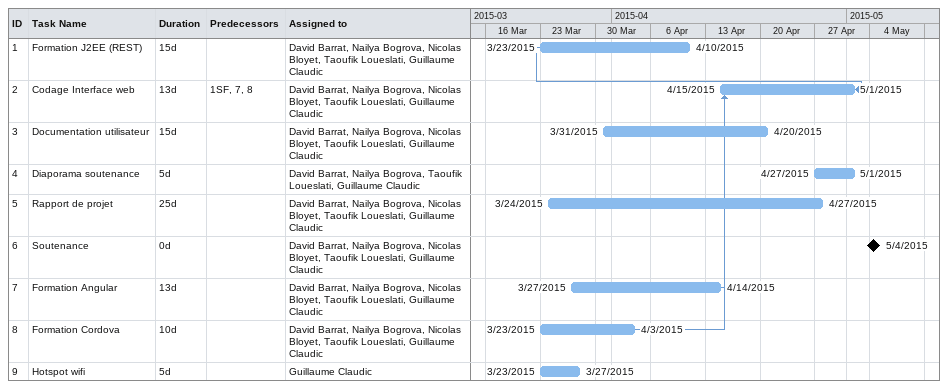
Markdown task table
| ID | Task | Duration | Start | Finish | Predecessors | Resources |
|---|---|---|---|---|---|---|
| 1 | Formation J2EE (REST) | 15d | 2015-03-23 | 2015-04-10 |  | David Barrat, Nailya Bogrova, Nicolas Bloyet, Taoufik Loueslati, Guillaume Claudic |
| 2 | Codage Interface web | 13d | 2015-04-15 | 2015-05-01 | 1SF, 7, 8 | David Barrat, Nailya Bogrova, Nicolas Bloyet, Taoufik Loueslati, Guillaume Claudic |
| 3 | Documentation utilisateur | 15d | 2015-03-31 | 2015-04-20 |  | David Barrat, Nailya Bogrova, Nicolas Bloyet, Taoufik Loueslati, Guillaume Claudic |
| 4 | Diaporama soutenance | 5d | 2015-04-27 | 2015-05-01 |  | David Barrat, Nailya Bogrova, Taoufik Loueslati, Guillaume Claudic |
| 5 | Rapport de projet | 25d | 2015-03-24 | 2015-04-27 |  | David Barrat, Nailya Bogrova, Nicolas Bloyet, Taoufik Loueslati, Guillaume Claudic |
| 6 | Soutenance | 0d | 2015-05-04 | 2015-05-04 |  | David Barrat, Nailya Bogrova, Nicolas Bloyet, Taoufik Loueslati, Guillaume Claudic |
| 7 | Formation Angular | 13d | 2015-03-27 | 2015-04-14 |  | David Barrat, Nailya Bogrova, Nicolas Bloyet, Taoufik Loueslati, Guillaume Claudic |
| 8 | Formation Cordova | 10d | 2015-03-23 | 2015-04-03 |  | David Barrat, Nailya Bogrova, Nicolas Bloyet, Taoufik Loueslati, Guillaume Claudic |
| 9 | Hotspot wifi | 5d | 2015-03-23 | 2015-03-27 |  | Guillaume Claudic |
